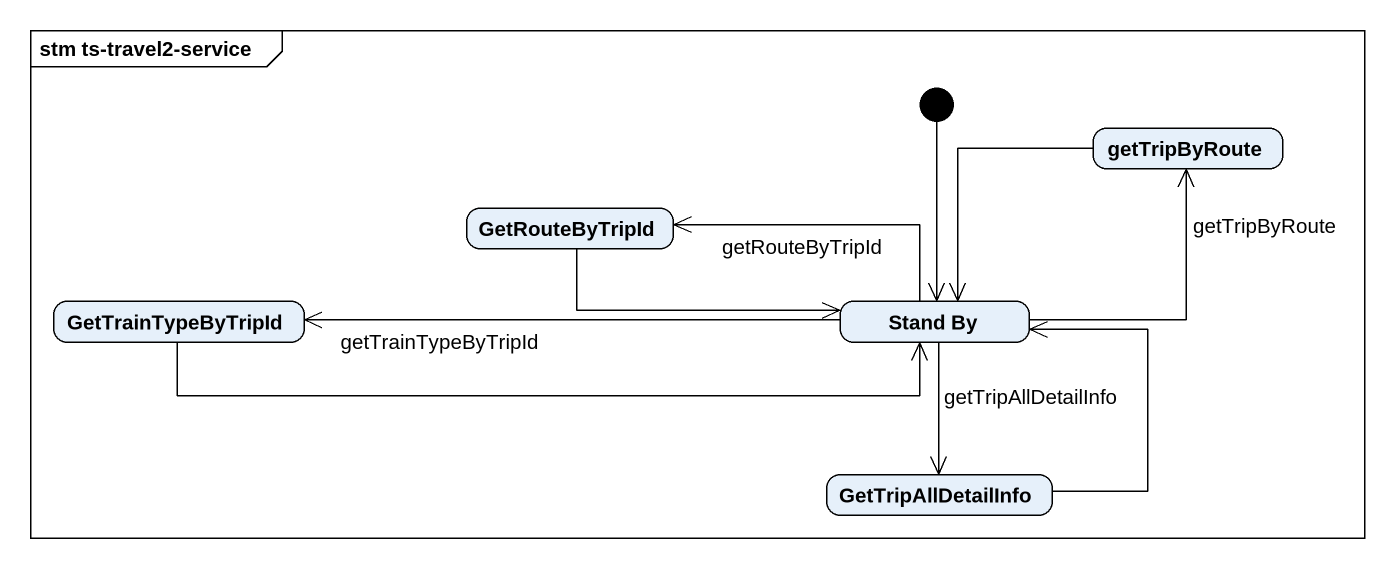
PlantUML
@startuml
mainframe stm ts-travel2-service
hide empty description
state getTripByRoute
state GetRouteByTripId
state GetTrainTypeByTripId
state "Stand By" as Stand_By
state GetTripAllDetailInfo
[*] --> Stand_By
getTripByRoute --> Stand_By
GetRouteByTripId -right-> Stand_By
GetTrainTypeByTripId -right-> Stand_By
Stand_By -up-> getTripByRoute : getTripByRoute
Stand_By -left-> GetRouteByTripId : getRouteByTripId
Stand_By -left-> GetTrainTypeByTripId : getTrainTypeByTripId
Stand_By --> GetTripAllDetailInfo : getTripAllDetailInfo
GetTripAllDetailInfo -up-> Stand_By
@enduml
